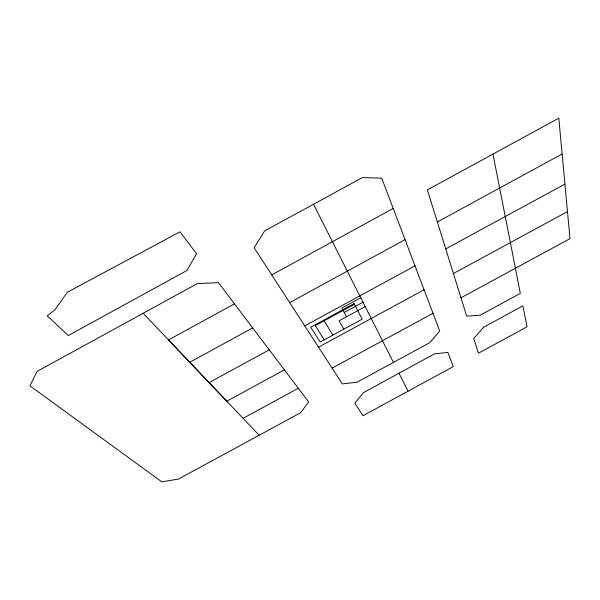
<?xml version="1.0" encoding="UTF-8"?>
<svg xmlns="http://www.w3.org/2000/svg" width="600" height="600" viewBox="0 0 600 600"><rect width="100%" height="100%" fill="white"/><g stroke="black" fill="none" stroke-linecap="round" stroke-linejoin="round"><path stroke-width="0.9" d="M143.16 313.29L197.37 283.575L218.468 282.683L308.722 402.03L300.413 412.838L178.343 479.115L161.812 481.845L30 385.882L36.938 371.475L143.16 313.29L259.155 435.24M492.967 154.102L427.357 189.907L466.71 316.185L480.21 315.173L520.35 293.37L492.967 154.102L558.803 118.155L570 238.657L460.987 297.78M271.763 274.913L393.202 208.455L381.712 178.155L362.377 177.585L264.608 230.925L254.16 247.763L342.345 383.918L357.082 382.192L429.9 342.577L439.717 330.938L393.202 208.455M234.472 303.847L168.502 339.93L226.785 401.235L284.4 369.87M289.68 302.603L405.06 239.618M189.735 362.272L252.667 327.907M562.148 153.96L437.347 221.962M445.748 248.91L564.915 184.095M304.755 325.89L414.998 265.83M360.757 297.765L341.775 308.1L346.553 316.77M209.085 382.62L269.243 349.83M354.413 304.282L315.308 325.575L324.218 339.817M344.183 312.472L363.007 302.228M365.22 306.608L339.097 320.827L343.845 329.138M567.495 211.583L453.42 273.532M318.532 347.168L424.08 289.755M433.028 313.275L332.108 368.115M243.067 418.335L298.312 388.275M408.06 391.185L362.97 415.755L354.817 403.192L363.435 392.647L434.505 353.843L447.9 352.425L453.27 366.615L408.06 391.185L398.978 373.237M324.195 320.737L332.843 335.123M313.507 204.248L393.435 362.423M196.553 253.71L186.945 270.487L68.265 335.565L47.22 315.81L54.825 309.968L67.23 292.327L179.993 231.81L196.553 253.71M483.668 327.24L473.76 338.535L478.433 353.197L527.07 326.798L522.855 305.888L483.668 327.24M354.067 303.623L310.733 327.218L320.16 342.03L362.19 319.163L354.067 303.623"/></g></svg>
